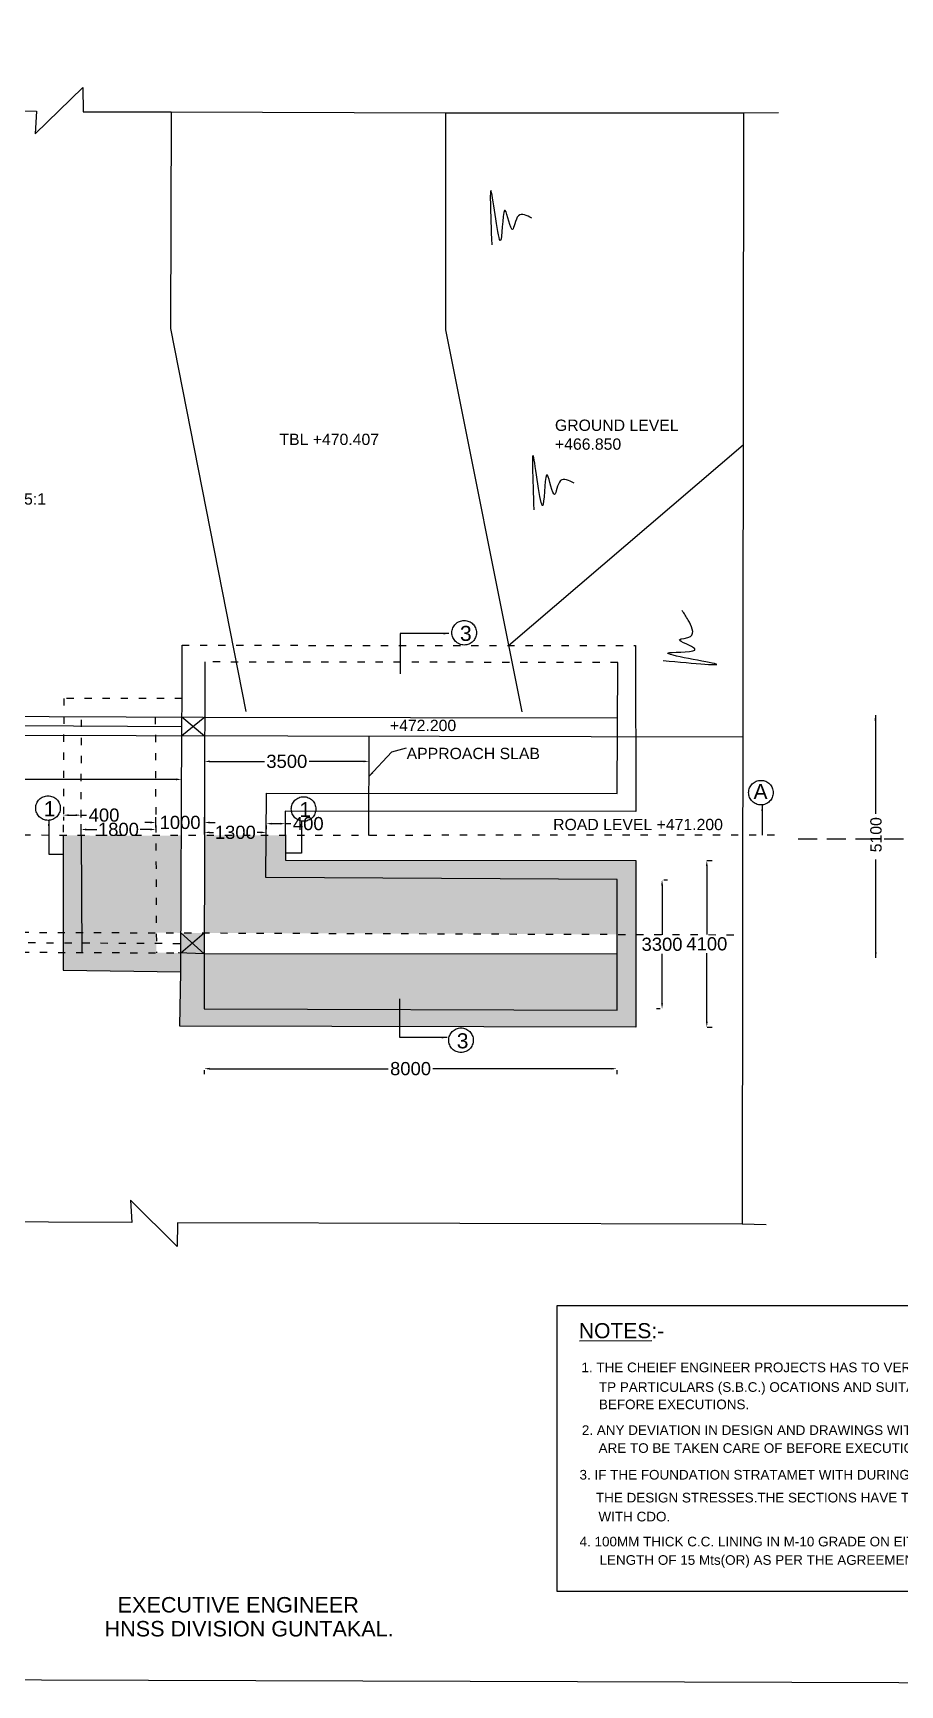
# Model space of a CAD drawing. Header units: inches. Extents: x 19473 to 19615, y 19756 to 19848.
# Drawn here: x 19537.1 to 19565.9, y 19755.8 to 19810.6 of the extents above; entities that cross this region are included whole.
import ezdxf

# ---------------------------------------------------------------- set-up
doc = ezdxf.new("R2010")
doc.units = ezdxf.units.IN
doc.header["$MEASUREMENT"] = 0
doc.linetypes.add('ACAD_ISO03W100', pattern=[30, 12, -18])
doc.linetypes.add('HIDDEN', pattern=[9.525, 6.35, -3.175])
doc.layers.add('DIMENSION', color=255, linetype='Continuous')
doc.layers.add('DRAWING', color=7, linetype='Continuous')
doc.styles.get("Standard").update_dxf_attribs({"font": 'arial.ttf'})
doc.dimstyles.new('dig', dxfattribs={"dimtxt": 0.4375, "dimasz": 0.18, "dimexe": 0.18, "dimexo": 0.0625, "dimgap": 0.09, "dimtad": 0, "dimtih": 1, "dimtoh": 1, "dimdec": 4, "dimzin": 0, "dimdsep": 46, "dimtxsty": 'Standard', "dimcen": 0.09, "dimadec": 0, "dimazin": 0, "dimtfac": 1, "dimtdec": 4, "dimtofl": 0, "dimtmove": 0, "dimatfit": 3, "dimfxl": 1, "dimtolj": 1, "dimtzin": 0, "dimarcsym": 0})
doc.dimstyles.get("Standard").update_dxf_attribs({"dimtxt": 5.25, "dimasz": 0.18, "dimexe": 0.18, "dimexo": 0.0625, "dimgap": 0.09, "dimtad": 0, "dimtih": 1, "dimtoh": 1, "dimdec": 4, "dimzin": 0, "dimdsep": 46, "dimtxsty": 'Standard', "dimcen": 0.09, "dimadec": 0, "dimazin": 0, "dimtfac": 1, "dimtdec": 4, "dimtofl": 0, "dimtmove": 0, "dimatfit": 3, "dimfxl": 1, "dimtolj": 1, "dimtzin": 0, "dimarcsym": 0})

# ---------------------------------------------------------------- blocks, each defined once
blk = doc.blocks.new('*D58')
at = {"layer": 'Defpoints', "color": 0, "linetype": 'HIDDEN', "transparency": 16777216}
for p in [(19528.14, 19785.889), (19542.067, 19785.839), (19542.067, 19785.839)]:
    blk.add_point(p, dxfattribs=at)
at = {"layer": 'DIMENSION', "color": 0, "linetype": 'HIDDEN', "lineweight": -2, "transparency": 16777216}
for p, q in [((19542.067, 19785.901), (19542.067, 19786.019)), ((19528.14, 19785.827), (19528.14, 19785.659)), ((19528.32, 19785.839), (19534.361, 19785.839)), ((19541.887, 19785.839), (19535.846, 19785.839))]:
    blk.add_line(p, q, dxfattribs=at)
at = {"layer": 'DIMENSION', "color": 0, "linetype": 'HIDDEN', "transparency": 16777216}
for points in [[(19528.32, 19785.869), (19528.32, 19785.809), (19528.14, 19785.839)], [(19541.887, 19785.869), (19541.887, 19785.809), (19542.067, 19785.839)]]:
    blk.add_solid(points, dxfattribs=at)
at = {"layer": 'DIMENSION', "color": 0, "linetype": 'HIDDEN', "transparency": 16777216, "insert": (19535.103, 19785.839), "char_height": 0.4375, "attachment_point": 5}
blk.add_mtext('\\A1;9000', dxfattribs=at)
blk = doc.blocks.new('*D59')
at = {"layer": 'Defpoints', "color": 0, "linetype": 'HIDDEN', "transparency": 16777216}
for p in [(19542.831, 19786.447), (19548.29, 19786.436), (19548.29, 19786.436)]:
    blk.add_point(p, dxfattribs=at)
at = {"layer": 'DIMENSION', "color": 0, "linetype": 'HIDDEN', "lineweight": -2, "transparency": 16777216}
for p, q in [((19543.011, 19786.436), (19544.818, 19786.436)), ((19548.11, 19786.436), (19546.303, 19786.436)), ((19548.29, 19786.499), (19548.29, 19786.616)), ((19542.831, 19786.385), (19542.831, 19786.256))]:
    blk.add_line(p, q, dxfattribs=at)
at = {"layer": 'DIMENSION', "color": 0, "linetype": 'HIDDEN', "transparency": 16777216}
for points in [[(19543.011, 19786.466), (19543.011, 19786.406), (19542.831, 19786.436)], [(19548.11, 19786.466), (19548.11, 19786.406), (19548.29, 19786.436)]]:
    blk.add_solid(points, dxfattribs=at)
at = {"layer": 'DIMENSION', "color": 0, "linetype": 'HIDDEN', "transparency": 16777216, "insert": (19545.561, 19786.436), "char_height": 0.4375, "attachment_point": 5}
blk.add_mtext('\\A1;3500', dxfattribs=at)
blk = doc.blocks.new('*D68')
at = {"layer": 'Defpoints', "color": 0, "linetype": 'HIDDEN', "transparency": 16777216}
for p in [(19538.145, 19784.655), (19538.734, 19784.652), (19538.734, 19784.652)]:
    blk.add_point(p, dxfattribs=at)
at = {"layer": 'DIMENSION', "color": 0, "linetype": 'HIDDEN', "lineweight": -2, "transparency": 16777216}
for p, q in [((19538.734, 19784.715), (19538.734, 19784.832)), ((19538.145, 19784.592), (19538.145, 19784.472)), ((19538.325, 19784.652), (19538.554, 19784.652)), ((19538.734, 19784.652), (19538.914, 19784.652))]:
    blk.add_line(p, q, dxfattribs=at)
at = {"layer": 'DIMENSION', "color": 0, "linetype": 'HIDDEN', "transparency": 16777216}
for points in [[(19538.325, 19784.682), (19538.325, 19784.622), (19538.145, 19784.652)], [(19538.554, 19784.682), (19538.554, 19784.622), (19538.734, 19784.652)]]:
    blk.add_solid(points, dxfattribs=at)
at = {"layer": 'DIMENSION', "color": 0, "linetype": 'HIDDEN', "transparency": 16777216, "insert": (19539.496, 19784.652), "char_height": 0.4375, "attachment_point": 5}
blk.add_mtext('\\A1;400', dxfattribs=at)
blk = doc.blocks.new('*D69')
at = {"layer": 'Defpoints', "color": 0, "linetype": 'HIDDEN', "transparency": 16777216}
for p in [(19538.732, 19784.165), (19541.214, 19784.177), (19541.214, 19784.177)]:
    blk.add_point(p, dxfattribs=at)
at = {"layer": 'DIMENSION', "color": 0, "linetype": 'HIDDEN', "lineweight": -2, "transparency": 16777216}
for p, q in [((19538.732, 19784.227), (19538.732, 19784.357)), ((19541.214, 19784.239), (19541.214, 19784.357)), ((19538.912, 19784.177), (19539.251, 19784.177)), ((19541.034, 19784.177), (19540.695, 19784.177))]:
    blk.add_line(p, q, dxfattribs=at)
at = {"layer": 'DIMENSION', "color": 0, "linetype": 'HIDDEN', "transparency": 16777216}
for points in [[(19538.912, 19784.207), (19538.912, 19784.147), (19538.732, 19784.177)], [(19541.034, 19784.207), (19541.034, 19784.147), (19541.214, 19784.177)]]:
    blk.add_solid(points, dxfattribs=at)
at = {"layer": 'DIMENSION', "color": 0, "linetype": 'HIDDEN', "transparency": 16777216, "insert": (19539.973, 19784.177), "char_height": 0.4375, "attachment_point": 5}
blk.add_mtext('\\A1;1800', dxfattribs=at)
blk = doc.blocks.new('*D70')
at = {"layer": 'Defpoints', "color": 0, "linetype": 'HIDDEN', "transparency": 16777216}
for p in [(19542.825, 19784.409), (19541.214, 19784.177), (19542.825, 19784.175)]:
    blk.add_point(p, dxfattribs=at)
at = {"layer": 'DIMENSION', "color": 0, "linetype": 'HIDDEN', "lineweight": -2, "transparency": 16777216}
for p, q in [((19541.034, 19784.409), (19540.854, 19784.409)), ((19541.214, 19784.239), (19541.214, 19784.589)), ((19542.825, 19784.238), (19542.825, 19784.589)), ((19543.005, 19784.409), (19543.185, 19784.409))]:
    blk.add_line(p, q, dxfattribs=at)
at = {"layer": 'DIMENSION', "color": 0, "linetype": 'HIDDEN', "transparency": 16777216}
for points in [[(19541.034, 19784.439), (19541.034, 19784.379), (19541.214, 19784.409)], [(19543.005, 19784.439), (19543.005, 19784.379), (19542.825, 19784.409)]]:
    blk.add_solid(points, dxfattribs=at)
at = {"layer": 'DIMENSION', "color": 0, "linetype": 'HIDDEN', "transparency": 16777216, "insert": (19542.019, 19784.409), "char_height": 0.4375, "attachment_point": 5}
blk.add_mtext('\\A1;1000', dxfattribs=at)
blk = doc.blocks.new('*D71')
at = {"layer": 'Defpoints', "color": 0, "linetype": 'HIDDEN', "transparency": 16777216}
for p in [(19542.825, 19783.951), (19544.878, 19784.08), (19544.878, 19783.982)]:
    blk.add_point(p, dxfattribs=at)
at = {"layer": 'DIMENSION', "color": 0, "linetype": 'HIDDEN', "lineweight": -2, "transparency": 16777216}
for p, q in [((19542.825, 19784.013), (19542.825, 19784.26)), ((19544.878, 19784.045), (19544.878, 19784.26)), ((19543.005, 19784.08), (19543.13, 19784.08)), ((19544.698, 19784.08), (19544.574, 19784.08))]:
    blk.add_line(p, q, dxfattribs=at)
at = {"layer": 'DIMENSION', "color": 0, "linetype": 'HIDDEN', "transparency": 16777216}
for points in [[(19543.005, 19784.11), (19543.005, 19784.05), (19542.825, 19784.08)], [(19544.698, 19784.11), (19544.698, 19784.05), (19544.878, 19784.08)]]:
    blk.add_solid(points, dxfattribs=at)
at = {"layer": 'DIMENSION', "color": 0, "linetype": 'HIDDEN', "transparency": 16777216, "insert": (19543.852, 19784.08), "char_height": 0.4375, "attachment_point": 5}
blk.add_mtext('\\A1;1300', dxfattribs=at)
blk = doc.blocks.new('*D72')
at = {"layer": 'Defpoints', "color": 0, "linetype": 'HIDDEN', "transparency": 16777216}
for p in [(19544.881, 19784.375), (19545.512, 19784.376), (19545.512, 19784.37)]:
    blk.add_point(p, dxfattribs=at)
at = {"layer": 'DIMENSION', "color": 0, "linetype": 'HIDDEN', "lineweight": -2, "transparency": 16777216}
for p, q in [((19544.881, 19784.313), (19544.881, 19784.19)), ((19545.061, 19784.37), (19545.332, 19784.37)), ((19545.512, 19784.37), (19545.692, 19784.37)), ((19545.512, 19784.313), (19545.512, 19784.19))]:
    blk.add_line(p, q, dxfattribs=at)
at = {"layer": 'DIMENSION', "color": 0, "linetype": 'HIDDEN', "transparency": 16777216}
for points in [[(19545.061, 19784.4), (19545.061, 19784.34), (19544.881, 19784.37)], [(19545.332, 19784.4), (19545.332, 19784.34), (19545.512, 19784.37)]]:
    blk.add_solid(points, dxfattribs=at)
at = {"layer": 'DIMENSION', "color": 0, "linetype": 'HIDDEN', "transparency": 16777216, "insert": (19546.273, 19784.37), "char_height": 0.4375, "attachment_point": 5}
blk.add_mtext('\\A1;400', dxfattribs=at)
blk = doc.blocks.new('*D73')
at = {"layer": 'Defpoints', "color": 0, "linetype": 'HIDDEN', "transparency": 16777216}
for p in [(19542.818, 19776.255), (19556.518, 19776.25), (19556.518, 19776.24)]:
    blk.add_point(p, dxfattribs=at)
at = {"layer": 'DIMENSION', "color": 0, "linetype": 'HIDDEN', "lineweight": -2, "transparency": 16777216}
for p, q in [((19542.818, 19776.192), (19542.818, 19776.06)), ((19542.998, 19776.24), (19548.925, 19776.24)), ((19556.338, 19776.24), (19550.411, 19776.24)), ((19556.518, 19776.188), (19556.518, 19776.06))]:
    blk.add_line(p, q, dxfattribs=at)
at = {"layer": 'DIMENSION', "color": 0, "linetype": 'HIDDEN', "transparency": 16777216}
for points in [[(19542.998, 19776.27), (19542.998, 19776.21), (19542.818, 19776.24)], [(19556.338, 19776.27), (19556.338, 19776.21), (19556.518, 19776.24)]]:
    blk.add_solid(points, dxfattribs=at)
at = {"layer": 'DIMENSION', "color": 0, "linetype": 'HIDDEN', "transparency": 16777216, "insert": (19549.668, 19776.24), "char_height": 0.4375, "attachment_point": 5}
blk.add_mtext('\\A1;8000', dxfattribs=at)
blk = doc.blocks.new('*D74')
at = {"layer": 'Defpoints', "color": 0, "linetype": 'HIDDEN', "transparency": 16777216}
for p in [(19558.01, 19782.509), (19558.015, 19778.223), (19558.015, 19778.223)]:
    blk.add_point(p, dxfattribs=at)
at = {"layer": 'DIMENSION', "color": 0, "linetype": 'HIDDEN', "lineweight": -2, "transparency": 16777216}
for p, q in [((19558.015, 19782.329), (19558.015, 19780.68)), ((19558.072, 19782.509), (19558.195, 19782.509)), ((19558.015, 19778.403), (19558.015, 19780.053)), ((19557.953, 19778.223), (19557.835, 19778.223))]:
    blk.add_line(p, q, dxfattribs=at)
at = {"layer": 'DIMENSION', "color": 0, "linetype": 'HIDDEN', "transparency": 16777216}
for points in [[(19557.985, 19782.329), (19558.045, 19782.329), (19558.015, 19782.509)], [(19557.985, 19778.403), (19558.045, 19778.403), (19558.015, 19778.223)]]:
    blk.add_solid(points, dxfattribs=at)
at = {"layer": 'DIMENSION', "color": 0, "linetype": 'HIDDEN', "transparency": 16777216, "insert": (19558.015, 19780.366), "char_height": 0.4375, "attachment_point": 5}
blk.add_mtext('\\A1;3300', dxfattribs=at)
blk = doc.blocks.new('*D75')
at = {"layer": 'Defpoints', "color": 0, "linetype": 'HIDDEN', "transparency": 16777216}
for p in [(19559.434, 19783.146), (19559.451, 19777.616), (19559.501, 19777.616)]:
    blk.add_point(p, dxfattribs=at)
at = {"layer": 'DIMENSION', "color": 0, "linetype": 'HIDDEN', "lineweight": -2, "transparency": 16777216}
for p, q in [((19559.497, 19783.146), (19559.681, 19783.146)), ((19559.501, 19782.966), (19559.501, 19780.695)), ((19559.501, 19777.796), (19559.501, 19780.068)), ((19559.513, 19777.616), (19559.681, 19777.616))]:
    blk.add_line(p, q, dxfattribs=at)
at = {"layer": 'DIMENSION', "color": 0, "linetype": 'HIDDEN', "transparency": 16777216}
for points in [[(19559.471, 19782.966), (19559.531, 19782.966), (19559.501, 19783.146)], [(19559.471, 19777.796), (19559.531, 19777.796), (19559.501, 19777.616)]]:
    blk.add_solid(points, dxfattribs=at)
at = {"layer": 'DIMENSION', "color": 0, "linetype": 'HIDDEN', "transparency": 16777216, "insert": (19559.501, 19780.381), "char_height": 0.4375, "attachment_point": 5}
blk.add_mtext('\\A1;4100', dxfattribs=at)

msp = doc.modelspace()

# ---------------------------------------------------------------- hatches: boundary and pattern name
at = {"layer": 'DRAWING'}
h = msp.add_hatch(dxfattribs=at)
h.set_pattern_fill('AR-CONC', color=256, scale=0.1, style=0)
h.set_pattern_definition([(50, (0, 0), (0.717260183, -0.062752135), [0.075, -0.825]), (355, (0, 0), (-0.138751334, 0.752192134), [0.06, -0.66]), (100.4514, (0.0598, -0.0052), (0.578509382, 0.689439542), [0.06374019, -0.701142112]), (46.1842, (0, 0.2), (1.06724105, -0.165519014), [0.1125, -1.2375]), (96.6356, (0.0889, 0.1862), (0.934662706, 0.97411787), [0.09561029, -1.051713]), (351.1842, (0, 0.2), (0.934661945, 0.9741186), [0.09, -0.99]), (21, (0.1, 0.15), (0.596907052, -0.402618891), [0.075, -0.825]), (326, (0.1, 0.15), (0.243315332, 0.725150045), [0.06, -0.66]), (71.4514, (0.14974, 0.11645), (0.840222629, 0.322530497), [0.06374019, -0.701142112]), (37.5, (0, 0), (0.0121598553, 0.3328938538), [0, -0.652, 0, -0.67, 0, -0.6625]), (7.5, (0, 0), (0.2630695374, 0.394411712), [0, -0.382, 0, -0.637, 0, -0.2525]), (327.5, (-0.223, 0), (0.5338224362, -0.0225548717), [0, -0.25, 0, -0.78, 0, -1.035]), (317.5, (-0.323, 0), (0.583186169, 0.100104982), [0, -0.325, 0, -0.518, 0, -0.735])])
h.paths.add_polyline_path([(19538.73128, 19783.97828), (19538.14296, 19783.98036), (19538.14204, 19780.76074), (19538.75043, 19780.75865)])
h.paths.add_polyline_path([(19541.21461, 19783.97684), (19539.45985, 19783.9757), (19538.73128, 19783.97828), (19538.75043, 19780.75865), (19541.23045, 19780.75011)])
h.paths.add_polyline_path([(19542.05984, 19783.97739), (19541.21461, 19783.97684), (19541.23045, 19780.75011), (19542.04816, 19780.7473)])
h.paths.add_polyline_path([(19538.75043, 19780.75865), (19538.14204, 19780.76074), (19538.14193, 19780.4065), (19538.75254, 19780.40341)])
h.paths.add_polyline_path([(19538.75254, 19780.40341), (19538.14193, 19780.4065), (19538.14185, 19780.09943), (19538.75436, 19780.09671)])
h.paths.add_polyline_path([(19542.04574, 19780.07891), (19541.95071, 19780.08253), (19538.14185, 19780.09943), (19538.14168, 19779.51231), (19542.04349, 19779.45638)])
h.paths.add_polyline_path([(19541.23222, 19780.39086), (19538.75254, 19780.40341), (19538.75436, 19780.09671), (19541.23372, 19780.08571)])
h.paths.add_polyline_path([(19541.23045, 19780.75011), (19538.75043, 19780.75865), (19538.75254, 19780.40341), (19541.23222, 19780.39086)])
h.paths.add_polyline_path([(19542.04816, 19780.7473), (19541.23045, 19780.75011), (19541.23372, 19780.08571), (19541.95071, 19780.08253), (19542.04574, 19780.07891)])
h.paths.add_polyline_path([(19542.42686, 19780.40564), (19542.04831, 19780.7473), (19541.23045, 19780.75011), (19541.23372, 19780.08571), (19541.95071, 19780.08253), (19542.04574, 19780.07891)])
h.paths.add_polyline_path([(19542.82227, 19780.74464), (19542.04831, 19780.7473), (19542.42686, 19780.40564)])
h.paths.add_polyline_path([(19542.42686, 19780.40564), (19542.04574, 19780.07891), (19542.82168, 19780.04929)], flags=17)
h.paths.add_polyline_path([(19542.82227, 19780.74464), (19542.42686, 19780.40564), (19542.82168, 19780.04929)])
h.paths.add_polyline_path([(19542.82168, 19780.04929), (19542.04574, 19780.07891), (19542.04349, 19779.45638), (19542.00868, 19777.6475), (19557.14327, 19777.62048), (19557.14267, 19780.69538), (19556.52527, 19780.6975), (19556.53087, 19778.17772), (19542.82014, 19778.22251)])
h.paths.add_polyline_path([(19556.52674, 19780.03773), (19542.82168, 19780.04929), (19542.82014, 19778.22251), (19556.53087, 19778.17772)], flags=17)
h.paths.add_polyline_path([(19556.52123, 19782.51725), (19544.86714, 19782.57987), (19544.87815, 19783.97922), (19542.825, 19783.97788), (19542.82227, 19780.74464), (19556.52527, 19780.6975)])
h.paths.add_polyline_path([(19557.1422, 19783.14812), (19545.51286, 19783.15847), (19545.5122, 19783.97963), (19544.87815, 19783.97922), (19544.86714, 19782.57987), (19556.52123, 19782.51725), (19556.52527, 19780.6975), (19557.14267, 19780.69538)])
h.paths.add_polyline_path([(19543.11027, 19784.41308), (19544.59288, 19784.41308), (19544.59288, 19783.74758), (19543.11027, 19783.74758)], flags=9)

# ---------------------------------------------------------------- linework, layer by layer
at = {"layer": 'DIMENSION', "linetype": 'HIDDEN'}
for points in [[(19542.83746, 19787.9071), (19542.07179, 19787.2822)], [(19542.07841, 19787.9103), (19542.83488, 19787.28066)]]:
    msp.add_lwpolyline(points, dxfattribs=at)
for centre in [(19551.44856, 19790.70383), (19561.29696, 19785.39955), (19537.63562, 19784.88715), (19546.1169, 19784.85701), (19551.34242, 19777.18475)]:
    msp.add_circle(centre, 0.40759, dxfattribs=at)
at = {"layer": 'DRAWING'}
for points in [[(19615.06785, 19847.20495), (19615.06455, 19844.15642), (19614.95429, 19755.82755), (19587.22972, 19755.79178), (19473.36178, 19756.15123), (19473.70262, 19847.51958), (19559.29434, 19847.25491), (19615.06785, 19847.20495)], [(19478.91283, 19808.2634), (19479.36543, 19808.25305), (19488.18322, 19808.2065), (19500.54141, 19808.13184), (19503.42726, 19808.10199), (19503.45161, 19808.87972), (19505.00444, 19807.35202), (19504.95701, 19808.08321), (19513.41432, 19808.06127), (19521.22049, 19808.06019), (19528.78859, 19808.02759), (19537.25651, 19808.01006), (19537.21065, 19807.26217), (19538.79045, 19808.79263), (19538.80659, 19807.99434), (19541.71876, 19807.98574), (19550.83353, 19807.95792), (19560.71645, 19807.96089), (19561.87581, 19807.96124)], [(19561.46832, 19771.06112), (19560.67153, 19771.07915), (19541.93207, 19771.12587), (19541.92252, 19770.34403), (19540.37464, 19771.88204), (19540.41539, 19771.13351), (19501.63099, 19771.29175), (19501.69405, 19772.02713), (19500.09404, 19770.51865), (19500.10039, 19771.2939), (19479.2589, 19771.42917), (19479.36012, 19790.88294), (19479.38656, 19808.25293)], [(19544.21555, 19788.09056), (19541.71054, 19800.804), (19541.73245, 19807.9857)], [(19550.83353, 19807.95792), (19550.83266, 19800.75085), (19553.36038, 19788.0775)], [(19560.71645, 19807.96089), (19560.67153, 19771.07915)], [(19552.92035, 19790.28369), (19560.70303, 19796.94213)], [(19538.14296, 19783.98036), (19538.14168, 19779.51231), (19542.04349, 19779.45638), (19542.07292, 19787.59507), (19542.08905, 19788.52149), (19542.08344, 19790.28916)], [(19557.13146, 19790.28156), (19557.14686, 19784.76956), (19545.51157, 19784.78245), (19545.51286, 19783.15847), (19557.1422, 19783.14812), (19557.14327, 19777.62048), (19542.00868, 19777.6475), (19542.04349, 19779.45638)], [(19542.82596, 19785.1117), (19542.82014, 19778.22251), (19556.53087, 19778.17772), (19556.52123, 19782.51725), (19544.86714, 19782.57987), (19544.88921, 19785.38441), (19556.52537, 19785.37437), (19556.54687, 19789.71682)], [(19542.84498, 19789.73477), (19542.82596, 19785.1117)], [(19485.65324, 19788.17985), (19504.44462, 19788.075), (19542.78805, 19787.90719), (19556.54473, 19787.88036)], [(19560.69122, 19787.24452), (19535.51405, 19787.29547), (19516.83333, 19787.3559), (19500.16399, 19787.4437), (19485.64868, 19787.5486), (19479.34294, 19787.58141)], [(19500.12249, 19787.7956), (19510.66744, 19787.72451), (19524.0614, 19787.6991), (19542.07292, 19787.59507)], [(19548.28492, 19783.98143), (19548.29158, 19787.26961)], [(19538.73128, 19783.97828), (19538.75436, 19780.09671)], [(19542.04574, 19780.07891), (19542.82227, 19780.74464)], [(19542.04816, 19780.74744), (19542.82168, 19780.04929)], [(19556.52674, 19780.03773), (19542.82168, 19780.04929), (19541.95071, 19780.08253)]]:
    msp.add_lwpolyline(points, dxfattribs=at)
at = {"layer": 'DRAWING', "linetype": 'ACAD_ISO03W100', "ltscale": 0.02}
for points in [[(19542.08344, 19790.28916), (19557.13146, 19790.28156)], [(19556.54687, 19789.71682), (19542.84498, 19789.73477)], [(19542.08905, 19788.52149), (19538.15904, 19788.52636), (19538.14296, 19783.98036)], [(19538.73128, 19783.97828), (19538.74856, 19787.92487)], [(19541.19527, 19787.91416), (19541.23372, 19780.08571)], [(19561.74359, 19783.99018), (19539.45985, 19783.9757), (19517.04323, 19784.05499), (19493.87417, 19784.20009), (19481.63452, 19784.22831), (19478.17496, 19784.28103)], [(19479.52346, 19781.0361), (19498.87988, 19780.92445), (19533.15758, 19780.77788), (19560.55771, 19780.68363)], [(19542.02205, 19780.38686), (19523.87625, 19780.47873), (19518.95587, 19780.49266), (19501.45074, 19780.57282), (19500.10969, 19780.5752)], [(19485.65211, 19780.33467), (19499.81728, 19780.2606), (19521.76781, 19780.17207), (19541.95071, 19780.08253)]]:
    msp.add_lwpolyline(points, dxfattribs=at)
at = {"layer": 'DRAWING', "linetype": 'HIDDEN', "ltscale": 0.1}
msp.add_lwpolyline([(19562.5307, 19783.86622), (19583.13709, 19783.86622)], dxfattribs=at)
at = {"layer": 'DRAWING'}
msp.add_lwpolyline([(19554.53302, 19768.38774), (19577.51844, 19768.38774), (19577.51844, 19758.8982), (19554.53302, 19758.8982)], close=True, dxfattribs=at)
at = {"layer": 'DRAWING', "linetype": 'ACAD_ISO03W100', "ltscale": 2}
msp.add_lwpolyline([(19555.27403, 19767.20691), (19557.67331, 19767.22067)], dxfattribs=at)
at = {"layer": 'DRAWING'}
for points in [[(19553.69576, 19804.46069), (19553.25123, 19804.54255), (19553.05238, 19804.08278), (19552.81303, 19804.71911), (19552.6731, 19803.7591), (19552.36011, 19805.30026), (19552.36373, 19803.57359)], [(19555.09356, 19795.6701), (19554.64903, 19795.75197), (19554.45018, 19795.29219), (19554.21083, 19795.92852), (19554.0709, 19794.96851), (19553.7579, 19796.50967), (19553.76153, 19794.783)], [(19558.05488, 19789.78227), (19559.75721, 19789.6819), (19558.25694, 19790.04563), (19559.10175, 19790.1693), (19558.59923, 19790.47484), (19558.96337, 19790.58396), (19558.88324, 19791.12486), (19558.6866, 19791.43767)]]:
    msp.add_spline(points, degree=3, dxfattribs=at)

# ---------------------------------------------------------------- texts
at = {"layer": 'DRAWING', "linetype": 'ACAD_ISO03W100', "ltscale": 2}
for s, p in [('EXECUTIVE ENGINEER', (19539.94815, 19758.19595)), ('HNSS DIVISION GUNTAKAL.', (19539.51268, 19757.40152))]:
    msp.add_text(s, height=0.5129764, dxfattribs=at).set_placement(p)
at = {"layer": 'DRAWING', "attachment_point": 1}
for s, insert, char_height, width in [('GROUND LEVEL +466.850', (19554.46019, 19797.7772), 0.375, 4.2241107), ('TBL +470.407', (19545.31657, 19797.30963), 0.375, 4.2241107), ('SLOPE 1.5:1', (19534.51155, 19795.33159), 0.375, 2.9653803), ('3', (19551.30835, 19790.93343), 0.5, 0.2713148), ('  +472.200', (19548.69242, 19787.81746), 0.375, 2.4693878), ('APPROACH SLAB', (19549.53818, 19786.88664), 0.375, 4.5142305), ('A', (19561.051, 19785.68677), 0.5, 0.2713148), ('1', (19537.49541, 19785.11676), 0.5, 0.2713148), ('1', (19545.97669, 19785.08662), 0.5, 0.2713148), ('ROAD LEVEL +471.200', (19554.40059, 19784.53024), 0.375, 6.1279289), ('3', (19551.20221, 19777.41436), 0.5, 0.2713148)]:
    msp.add_mtext(s, dxfattribs=dict(at, insert=insert, char_height=char_height, width=width))
at = {"layer": 'DRAWING', "insert": (19564.92587, 19783.42048), "char_height": 0.375, "width": 1.1341435, "attachment_point": 1, "rotation": 90}
msp.add_mtext('5100', dxfattribs=at)
at = {"layer": 'DRAWING', "linetype": 'ACAD_ISO03W100', "ltscale": 2, "attachment_point": 1}
for s, insert, char_height, width in [('NOTES:-', (19555.25557, 19767.79716), 0.499544, 2.7772452), ('1. THE CHEIEF ENGINEER PROJECTS HAS TO VERIFY AND ASCERTAIN THE NECESSITY HPs. LEVELS.', (19555.34079, 19766.48987), 0.3197082, 23.1340649), ('TP PARTICULARS (S.B.C.) OCATIONS AND SUITABILITY OF THE PROPOSED STRUCTURE', (19555.91986, 19765.83701), 0.3197082, 22.8873913), ('BEFORE EXECUTIONS.', (19555.91986, 19765.26093), 0.3197082, 8.767337), ('2. ANY DEVIATION IN DESIGN AND DRAWINGS WITH RESPECT TOAGREEMENTS CONITIONS', (19555.35329, 19764.4072), 0.3197082, 24.2443951), ('ARE TO BE TAKEN CARE OF BEFORE EXECUTIONS.', (19555.90815, 19763.81215), 0.3197082, 14.2802945), ('3. IF THE FOUNDATION STRATAMET WITH DURING EXECUTION IS NOT CAPABLE OF TAKING', (19555.27628, 19762.92664), 0.3197082, 23.0038451), ('THE DESIGN STRESSES.THE SECTIONS HAVE TO BR SUITABLY REVISED, IN CONSULTATION', (19555.82019, 19762.16668), 0.3197082, 22.4423537), ('WITH CDO.', (19555.90419, 19761.5379), 0.319708, 4.0772299), ('4. 100MM THICK C.C. LINING IN M-10 GRADE ON EITHER SIDE OF STRUCTURE FOR A MINIMUM', (19555.27721, 19760.70892), 0.3197082, 23.17678), ('LENGTH OF 15 Mts(OR) AS PER THE AGREEMENT WHICHEVER IS LARGER IS TO BE PROVIDED.', (19555.94005, 19760.09758), 0.3197082, 23.3185006)]:
    msp.add_mtext(s, dxfattribs=dict(at, insert=insert, char_height=char_height, width=width))

# ---------------------------------------------------------------- dimensions: what is measured, and where the dimension line sits
at = {"layer": 'DIMENSION', "linetype": 'HIDDEN'}
for base, p1, p2, text, picture, middle in [((19548.28989, 19786.43606), (19542.83145, 19786.44711), (19548.28989, 19786.43606), '3500', '*D59', (19545.56067, 19786.43606)), ((19542.06657, 19785.83919), (19528.14024, 19785.8892), (19542.06657, 19785.83886), '9000', '*D58', (19535.10341, 19785.83919)), ((19538.73423, 19784.65219), (19538.14535, 19784.65477), (19538.73423, 19784.65219), '400', '*D68', (19539.4956, 19784.65219)), ((19541.21363, 19784.17669), (19538.7321, 19784.16451), (19541.21363, 19784.17669), '1800', '*D69', (19539.97286, 19784.17669)), ((19542.82517, 19784.40939), (19541.21363, 19784.17669), (19542.82517, 19784.17533), '1000', '*D70', (19542.0194, 19784.40939)), ((19544.87818, 19784.08033), (19542.82498, 19783.95095), (19544.87818, 19783.98214), '1300', '*D71', (19543.85158, 19784.08033)), ((19545.51189, 19784.36976), (19544.88127, 19784.37522), (19545.51189, 19784.37572), '400', '*D72', (19546.27326, 19784.36976)), ((19556.51779, 19776.23958), (19542.81848, 19776.25468), (19556.51779, 19776.25014), '8000', '*D73', (19549.66814, 19776.23958))]:
    dim = msp.add_linear_dim(base=base, p1=p1, p2=p2, text=text, dimstyle='dig', dxfattribs=at)
    dim.commit()
    dim.dimension.update_dxf_attribs({"geometry": picture, "text_midpoint": middle})
for base, p1, p2, text, picture, middle in [((19559.5009, 19777.61636), (19559.43422, 19783.14609), (19559.45091, 19777.61636), '4100', '*D75', (19559.5009, 19780.38122)), ((19558.01524, 19778.22318), (19558.0098, 19782.50925), (19558.01524, 19778.22318), '3300', '*D74', (19558.01524, 19780.36622))]:
    dim = msp.add_linear_dim(base=base, p1=p1, p2=p2, angle=90, text=text, dimstyle='dig', dxfattribs=at)
    dim.commit()
    dim.dimension.update_dxf_attribs({"geometry": picture, "text_midpoint": middle})

# ---------------------------------------------------------------- leaders
msp.add_leader([(19548.28887, 19785.93248), (19549.0432, 19786.75515), (19549.53818, 19786.88664)], dimstyle='dig', override={"dimgap": 0.09, "dimtad": 0}, dxfattribs=at)
at = {"layer": 'DRAWING'}
for points in [[(19550.93359, 19790.67638), (19549.31869, 19790.67638), (19549.31869, 19789.33702)], [(19561.33542, 19784.96961), (19561.33606, 19783.98991)], [(19537.65957, 19784.4673), (19537.65957, 19783.3539), (19538.14278, 19783.35376)], [(19546.04439, 19784.46481), (19546.04439, 19783.38619), (19545.51268, 19783.38576)], [(19550.87932, 19777.27345), (19549.31171, 19777.27345), (19549.31171, 19778.56258)]]:
    msp.add_leader(points, dimstyle='Standard', override={"dimgap": 0.09, "dimtad": 0}, dxfattribs=at)
at = {"layer": 'DRAWING', "linetype": 'HIDDEN'}
for points in [[(19565.09396, 19787.97291), (19565.09396, 19784.69621)], [(19565.1105, 19779.92278), (19565.1105, 19783.18298)]]:
    msp.add_leader(points, dimstyle='Standard', override={"dimgap": 0.09, "dimtad": 0}, dxfattribs=at)

doc.saveas('drawing.dxf')
